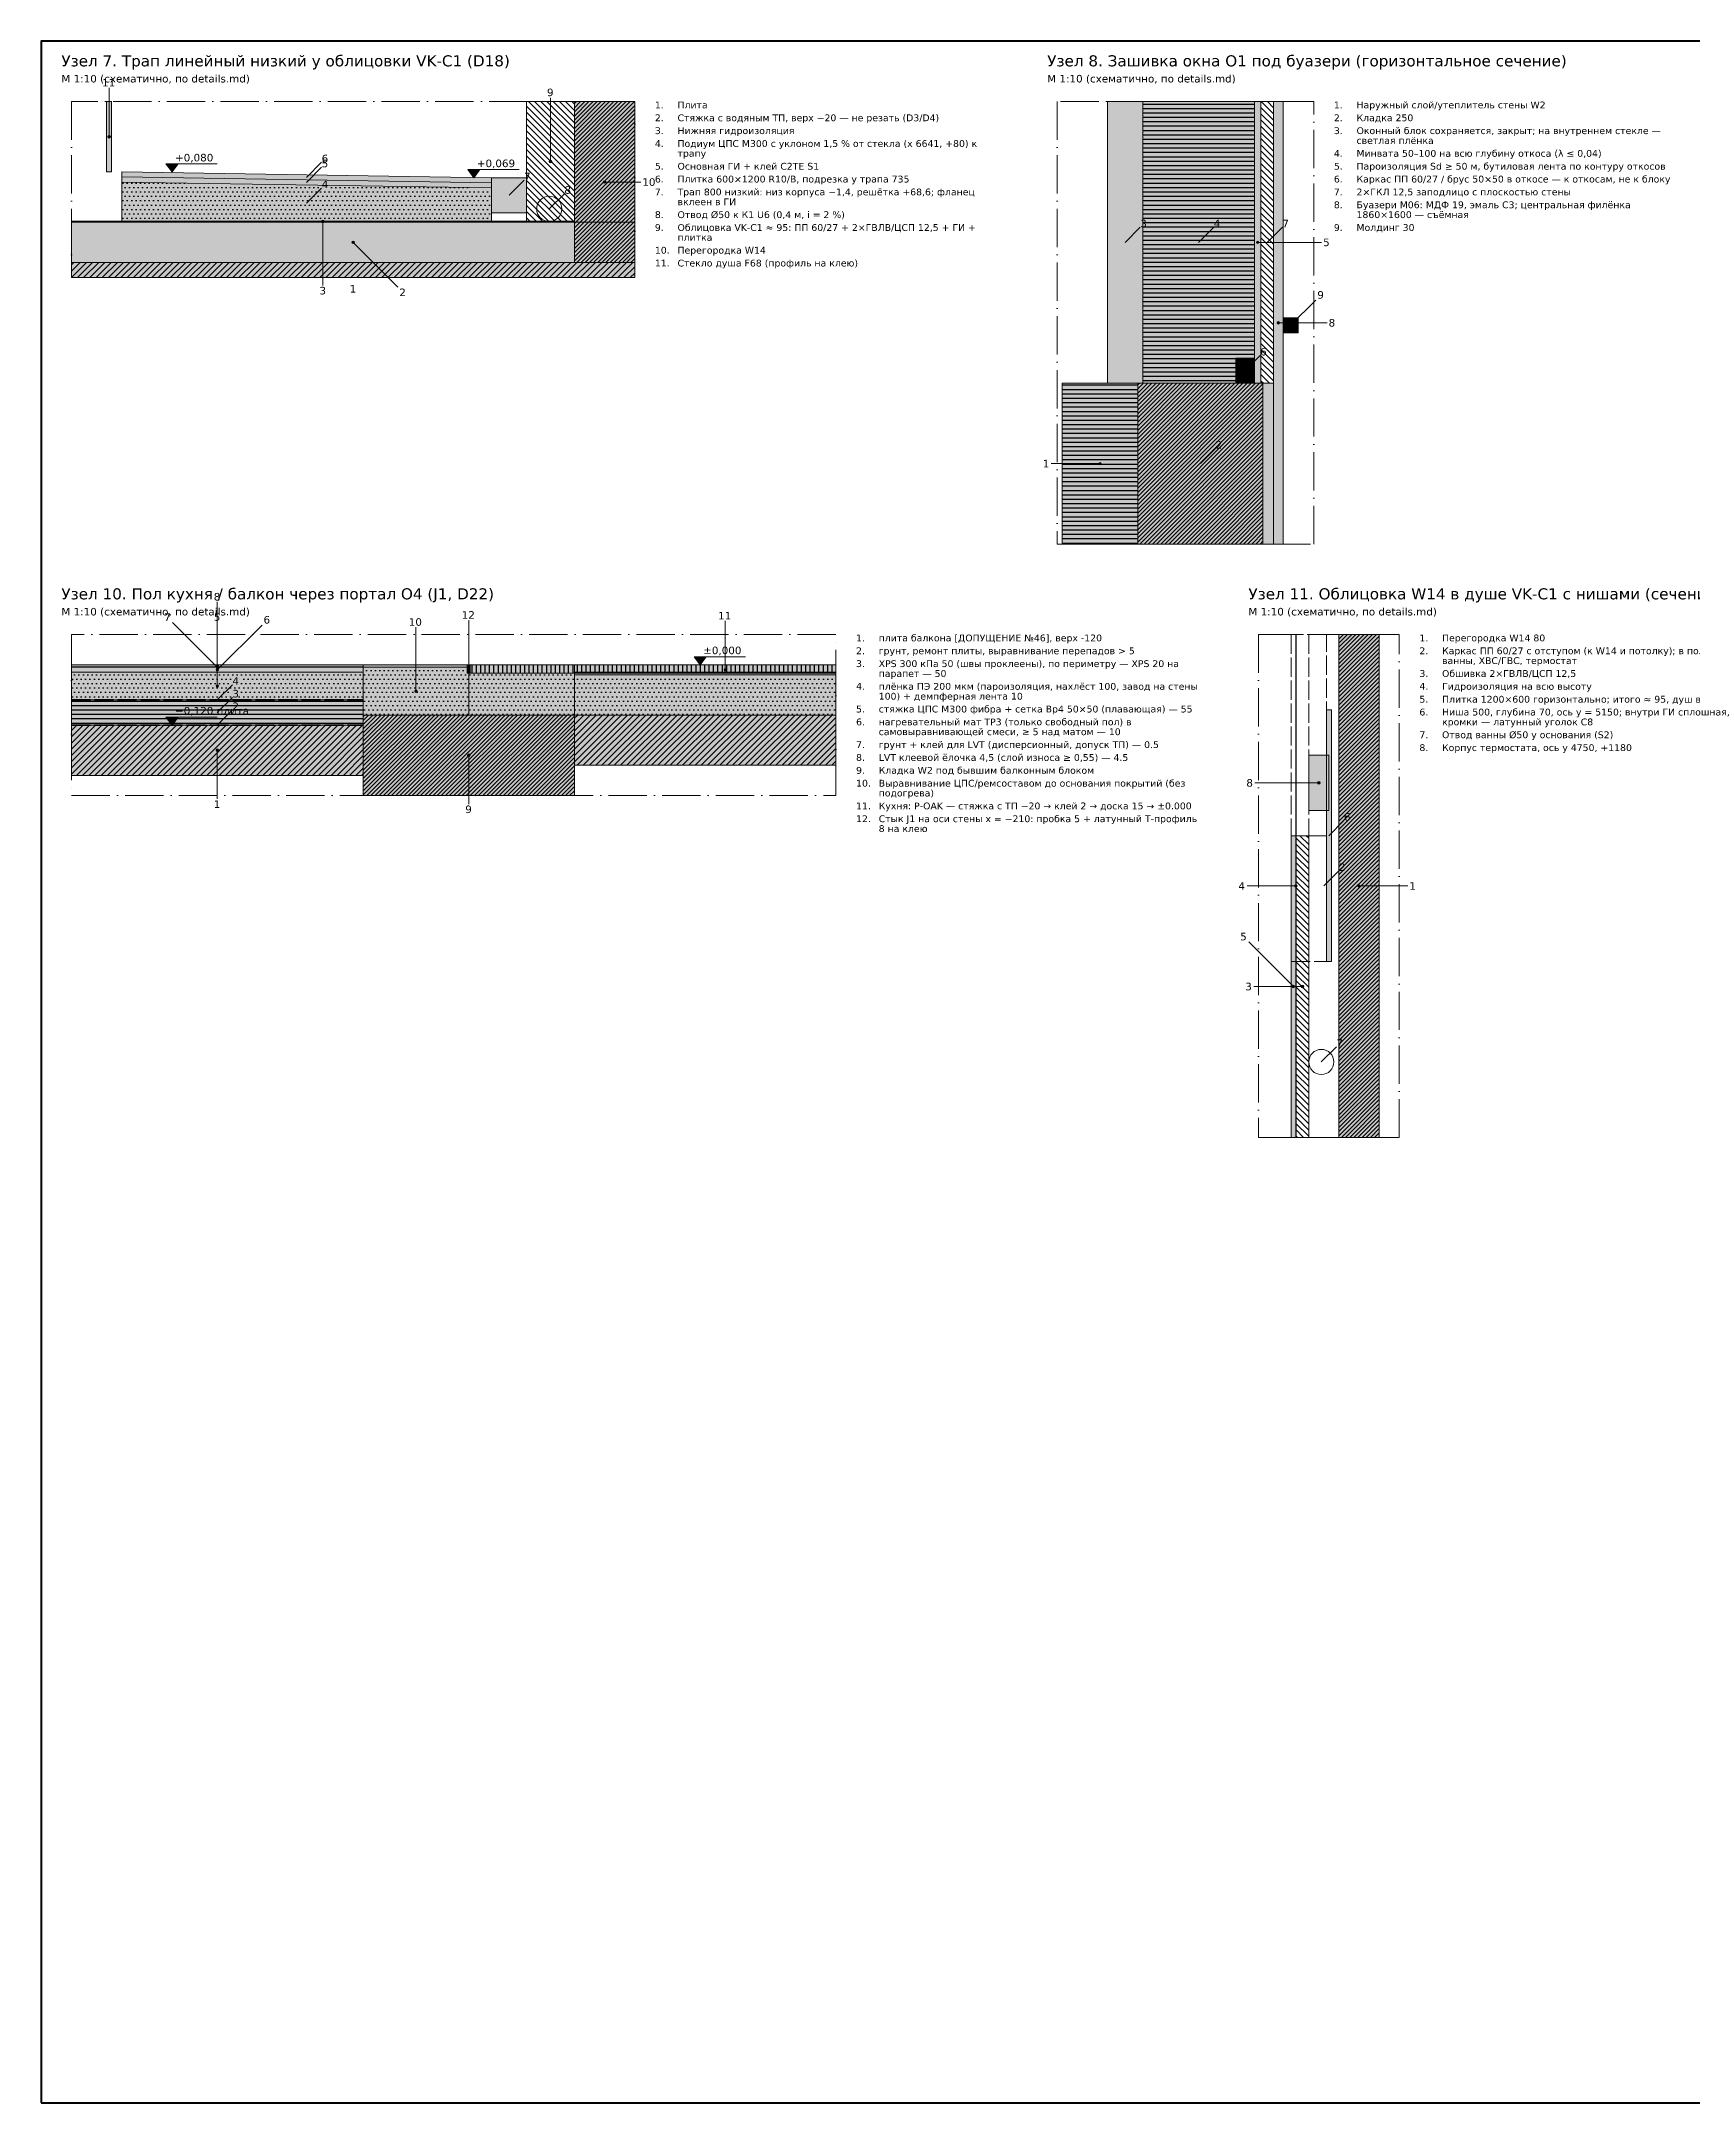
# Model space of a CAD drawing. Header units: millimetres. Extents: x 200 to 5890, y 10 to 4150.
# Drawn here: x 200 to 3483, y 50 to 4150 of the extents above; entities that cross this region are included whole.
import ezdxf

# ---------------------------------------------------------------- set-up
doc = ezdxf.new("R2010")
doc.units = ezdxf.units.MM
doc.linetypes.add('DASHDOT', pattern=[3.556, 2.54, -0.508, 0, -0.508])
doc.linetypes.add('DASHED', pattern=[1.524, 1.27, -0.254])
for name, color, linetype in [('AR-FIN', 9, 'CONTINUOUS'), ('DIM', 7, 'CONTINUOUS'), ('FRAME', 7, 'CONTINUOUS'), ('TEXT', 7, 'CONTINUOUS')]:
    doc.layers.add(name, color=color, linetype=linetype)
doc.styles.add('GOST', font='DejaVuSans.ttf')

msp = doc.modelspace()

# ---------------------------------------------------------------- hatches: boundary and pattern name
at = {"layer": 'AR-FIN', "true_color": 0xd6eaf8}
h = msp.add_hatch(color=7, dxfattribs=at)
h.dxf.hatch_style = 1
h.paths.add_polyline_path([(330, 3890), (340, 3890), (340, 4030), (330, 4030)])
at = {"layer": 'AR-FIN', "true_color": 0xaaaaaa}
h = msp.add_hatch(dxfattribs=at)
h.set_pattern_fill('ANSI31', scale=2.75, angle=90)
h.paths.add_polyline_path([(1165, 3791.5), (1260, 3791.5), (1260, 4030), (1165, 4030)])
at = {"layer": 'AR-FIN', "true_color": 0xa0522d}
h = msp.add_hatch(dxfattribs=at)
h.set_pattern_fill('ANSI31', scale=1.833333)
h.paths.add_polyline_path([(1260, 3710), (1380, 3710), (1380, 4030), (1260, 4030)])
at = {"layer": 'AR-FIN', "true_color": 0xefd2c4, "transparency": 33554559}
h = msp.add_hatch(color=7, dxfattribs=at)
h.dxf.hatch_style = 1
h.paths.add_polyline_path([(1260, 3710), (1380, 3710), (1380, 4030), (1260, 4030)])
at = {"layer": 'AR-FIN', "true_color": 0x7f8c8d}
h = msp.add_hatch(color=7, dxfattribs=at)
h.dxf.hatch_style = 1
h.paths.add_polyline_path([(2320, 3470), (2390, 3470), (2390, 4030), (2320, 4030)])
at = {"layer": 'AR-FIN', "true_color": 0xc9a227}
h = msp.add_hatch(dxfattribs=at)
h.set_pattern_fill('LINE', scale=2.75)
h.paths.add_polyline_path([(2390, 3470), (2612, 3470), (2612, 4030), (2390, 4030)])
at = {"layer": 'AR-FIN', "true_color": 0xfff3b0, "transparency": 33554559}
h = msp.add_hatch(color=7, dxfattribs=at)
h.dxf.hatch_style = 1
h.paths.add_polyline_path([(2390, 3470), (2612, 3470), (2612, 4030), (2390, 4030)])
at = {"layer": 'AR-FIN', "true_color": 0x444444}
h = msp.add_hatch(color=7, dxfattribs=at)
h.dxf.hatch_style = 1
h.paths.add_polyline_path([(2612, 3470), (2625, 3470), (2625, 4030), (2612, 4030)])
at = {"layer": 'AR-FIN', "true_color": 0xaaaaaa}
h = msp.add_hatch(dxfattribs=at)
h.set_pattern_fill('ANSI31', scale=2.75, angle=90)
h.paths.add_polyline_path([(2625, 3470), (2650, 3470), (2650, 4030), (2625, 4030)])
at = {"layer": 'AR-FIN', "true_color": 0xd9cfc0}
h = msp.add_hatch(color=7, dxfattribs=at)
h.dxf.hatch_style = 1
h.paths.add_polyline_path([(2650, 3150), (2669, 3150), (2669, 4030), (2650, 4030)])
at = {"layer": 'AR-FIN', "true_color": 0xc8dbe8}
h = msp.add_hatch(color=7, dxfattribs=at)
h.dxf.hatch_style = 1
h.paths.add_polyline_path([(360, 3880), (1095, 3868.6), (1095, 3878.6), (360, 3890)])
at = {"layer": 'AR-FIN', "true_color": 0xbdbdbd}
h = msp.add_hatch(color=7, dxfattribs=at)
h.dxf.hatch_style = 1
h.paths.add_polyline_path([(360, 3870), (1095, 3858.6), (1095, 3868.6), (360, 3880)])
at = {"layer": 'AR-FIN', "true_color": 0x999999}
h = msp.add_hatch(dxfattribs=at)
h.set_pattern_fill('DOTS', scale=5.5)
h.paths.add_polyline_path([(360, 3791.5), (1095, 3791.5), (1095, 3858.6), (360, 3870)])
at = {"layer": 'AR-FIN', "true_color": 0xececec, "transparency": 33554559}
h = msp.add_hatch(color=7, dxfattribs=at)
h.dxf.hatch_style = 1
h.paths.add_polyline_path([(360, 3791.5), (1095, 3791.5), (1095, 3858.6), (360, 3870)])
at = {"layer": 'AR-FIN', "true_color": 0x7f8c8d}
h = msp.add_hatch(color=7, dxfattribs=at)
h.dxf.hatch_style = 1
h.paths.add_polyline_path([(1095, 3808.6), (1165, 3808.6), (1165, 3878.6), (1095, 3878.6)])
at = {"layer": 'AR-FIN', "true_color": 0x777777}
h = msp.add_hatch(dxfattribs=at)
h.set_pattern_fill('DOTS', scale=5.5)
h.paths.add_polyline_path([(260, 3710), (1380, 3710), (1380, 3790), (260, 3790)])
at = {"layer": 'AR-FIN', "true_color": 0xe4e4e4, "transparency": 33554559}
h = msp.add_hatch(color=7, dxfattribs=at)
h.dxf.hatch_style = 1
h.paths.add_polyline_path([(260, 3710), (1380, 3710), (1380, 3790), (260, 3790)])
at = {"layer": 'AR-FIN', "true_color": 0x555555}
h = msp.add_hatch(dxfattribs=at)
h.set_pattern_fill('ANSI31', scale=2.75)
h.paths.add_polyline_path([(260, 3680), (1380, 3680), (1380, 3710), (260, 3710)])
at = {"layer": 'AR-FIN', "true_color": 0xd9d9d9, "transparency": 33554559}
h = msp.add_hatch(color=7, dxfattribs=at)
h.dxf.hatch_style = 1
h.paths.add_polyline_path([(260, 3680), (1380, 3680), (1380, 3710), (260, 3710)])
at = {"layer": 'AR-FIN', "true_color": 0xd9cfc0}
h = msp.add_hatch(color=7, dxfattribs=at)
h.dxf.hatch_style = 1
h.paths.add_polyline_path([(2669, 3570), (2699, 3570), (2699, 3600), (2669, 3600)])
at = {"layer": 'AR-FIN', "true_color": 0xb08850}
h = msp.add_hatch(dxfattribs=at)
h.set_pattern_fill('LINE', scale=2.75, angle=90)
h.paths.add_polyline_path([(2575, 3470), (2612, 3470), (2612, 3520), (2575, 3520)])
at = {"layer": 'AR-FIN', "true_color": 0xe3c9a0, "transparency": 33554559}
h = msp.add_hatch(color=7, dxfattribs=at)
h.dxf.hatch_style = 1
h.paths.add_polyline_path([(2575, 3470), (2612, 3470), (2612, 3520), (2575, 3520)])
at = {"layer": 'AR-FIN', "true_color": 0xc9a227}
h = msp.add_hatch(dxfattribs=at)
h.set_pattern_fill('LINE', scale=2.75)
h.paths.add_polyline_path([(2230, 3150), (2380, 3150), (2380, 3470), (2230, 3470)])
at = {"layer": 'AR-FIN', "true_color": 0xfff3b0, "transparency": 33554559}
h = msp.add_hatch(color=7, dxfattribs=at)
h.dxf.hatch_style = 1
h.paths.add_polyline_path([(2230, 3150), (2380, 3150), (2380, 3470), (2230, 3470)])
at = {"layer": 'AR-FIN', "true_color": 0xa0522d}
h = msp.add_hatch(dxfattribs=at)
h.set_pattern_fill('ANSI31', scale=1.833333)
h.paths.add_polyline_path([(2380, 3150), (2629, 3150), (2629, 3470), (2380, 3470)])
at = {"layer": 'AR-FIN', "true_color": 0xefd2c4, "transparency": 33554559}
h = msp.add_hatch(color=7, dxfattribs=at)
h.dxf.hatch_style = 1
h.paths.add_polyline_path([(2380, 3150), (2629, 3150), (2629, 3470), (2380, 3470)])
at = {"layer": 'AR-FIN', "true_color": 0xf3efe6}
h = msp.add_hatch(color=7, dxfattribs=at)
h.dxf.hatch_style = 1
h.paths.add_polyline_path([(2629, 3150), (2650, 3150), (2650, 3470), (2629, 3470)])
at = {"layer": 'AR-FIN', "true_color": 0x2e86c1}
h = msp.add_hatch(color=7, dxfattribs=at)
h.dxf.hatch_style = 1
h.paths.add_polyline_path([(2694, 1970), (2695, 1970), (2695, 2970), (2694, 2970)])
at = {"layer": 'AR-FIN', "true_color": 0xa0522d}
h = msp.add_hatch(dxfattribs=at)
h.set_pattern_fill('ANSI31', scale=1.833333)
h.paths.add_polyline_path([(2780, 1970), (2860, 1970), (2860, 2970), (2780, 2970)])
at = {"layer": 'AR-FIN', "true_color": 0xefd2c4, "transparency": 33554559}
h = msp.add_hatch(color=7, dxfattribs=at)
h.dxf.hatch_style = 1
h.paths.add_polyline_path([(2780, 1970), (2860, 1970), (2860, 2970), (2780, 2970)])
at = {"layer": 'AR-FIN', "true_color": 0xc7a77d}
h = msp.add_hatch(color=7, dxfattribs=at)
h.dxf.hatch_style = 1
h.paths.add_polyline_path([(260, 2905.5), (840, 2905.5), (840, 2910), (260, 2910)])
at = {"layer": 'AR-FIN', "true_color": 0xbdbdbd}
h = msp.add_hatch(color=7, dxfattribs=at)
h.dxf.hatch_style = 1
h.paths.add_polyline_path([(260, 2905), (840, 2905), (840, 2905.5), (260, 2905.5)])
at = {"layer": 'AR-FIN', "true_color": 0xe67e22}
h = msp.add_hatch(color=7, dxfattribs=at)
h.dxf.hatch_style = 1
h.paths.add_polyline_path([(260, 2895), (840, 2895), (840, 2905), (260, 2905)])
at = {"layer": 'AR-FIN', "true_color": 0x999999}
h = msp.add_hatch(dxfattribs=at)
h.set_pattern_fill('DOTS', scale=5.5)
h.paths.add_polyline_path([(260, 2840), (840, 2840), (840, 2895), (260, 2895)])
at = {"layer": 'AR-FIN', "true_color": 0xececec, "transparency": 33554559}
h = msp.add_hatch(color=7, dxfattribs=at)
h.dxf.hatch_style = 1
h.paths.add_polyline_path([(260, 2840), (840, 2840), (840, 2895), (260, 2895)])
at = {"layer": 'AR-FIN', "true_color": 0xc7a77d}
h = msp.add_hatch(color=7, dxfattribs=at)
h.dxf.hatch_style = 1
h.paths.add_polyline_path([(840, 2905), (1050, 2905), (1050, 2910), (840, 2910)])
at = {"layer": 'AR-FIN', "true_color": 0x999999}
h = msp.add_hatch(dxfattribs=at)
h.set_pattern_fill('DOTS', scale=5.5)
h.paths.add_polyline_path([(840, 2810), (1050, 2810), (1050, 2905), (840, 2905)])
at = {"layer": 'AR-FIN', "true_color": 0xececec, "transparency": 33554559}
h = msp.add_hatch(color=7, dxfattribs=at)
h.dxf.hatch_style = 1
h.paths.add_polyline_path([(840, 2810), (1050, 2810), (1050, 2905), (840, 2905)])
at = {"layer": 'AR-FIN', "true_color": 0xb39b6b}
h = msp.add_hatch(color=7, dxfattribs=at)
h.dxf.hatch_style = 1
h.paths.add_polyline_path([(1047, 2893), (1053, 2893), (1053, 2910), (1047, 2910)])
at = {"layer": 'AR-FIN', "true_color": 0xb08850}
h = msp.add_hatch(dxfattribs=at)
h.set_pattern_fill('LINE', scale=2.75, angle=90)
h.paths.add_polyline_path([(1050, 2893), (1260, 2893), (1260, 2910), (1050, 2910)])
at = {"layer": 'AR-FIN', "true_color": 0xe3c9a0, "transparency": 33554559}
h = msp.add_hatch(color=7, dxfattribs=at)
h.dxf.hatch_style = 1
h.paths.add_polyline_path([(1050, 2893), (1260, 2893), (1260, 2910), (1050, 2910)])
at = {"layer": 'AR-FIN', "true_color": 0x999999}
h = msp.add_hatch(dxfattribs=at)
h.set_pattern_fill('DOTS', scale=5.5)
h.paths.add_polyline_path([(1050, 2810), (1260, 2810), (1260, 2893), (1050, 2893)])
at = {"layer": 'AR-FIN', "true_color": 0xececec, "transparency": 33554559}
h = msp.add_hatch(color=7, dxfattribs=at)
h.dxf.hatch_style = 1
h.paths.add_polyline_path([(1050, 2810), (1260, 2810), (1260, 2893), (1050, 2893)])
at = {"layer": 'AR-FIN', "true_color": 0xb08850}
h = msp.add_hatch(dxfattribs=at)
h.set_pattern_fill('LINE', scale=2.75, angle=90)
h.paths.add_polyline_path([(1260, 2895), (1780, 2895), (1780, 2910), (1260, 2910)])
at = {"layer": 'AR-FIN', "true_color": 0xe3c9a0, "transparency": 33554559}
h = msp.add_hatch(color=7, dxfattribs=at)
h.dxf.hatch_style = 1
h.paths.add_polyline_path([(1260, 2895), (1780, 2895), (1780, 2910), (1260, 2910)])
at = {"layer": 'AR-FIN', "true_color": 0xbdbdbd}
h = msp.add_hatch(color=7, dxfattribs=at)
h.dxf.hatch_style = 1
h.paths.add_polyline_path([(1260, 2893), (1780, 2893), (1780, 2895), (1260, 2895)])
h = msp.add_hatch(color=7, dxfattribs=at)
h.dxf.hatch_style = 1
h.paths.add_polyline_path([(1260, 2890), (1780, 2890), (1780, 2893), (1260, 2893)])
at = {"layer": 'AR-FIN', "true_color": 0x777777}
h = msp.add_hatch(dxfattribs=at)
h.set_pattern_fill('DOTS', scale=5.5)
h.paths.add_polyline_path([(1260, 2810), (1780, 2810), (1780, 2890), (1260, 2890)])
at = {"layer": 'AR-FIN', "true_color": 0xe4e4e4, "transparency": 33554559}
h = msp.add_hatch(color=7, dxfattribs=at)
h.dxf.hatch_style = 1
h.paths.add_polyline_path([(1260, 2810), (1780, 2810), (1780, 2890), (1260, 2890)])
at = {"layer": 'AR-FIN', "true_color": 0x4a9a4a}
h = msp.add_hatch(dxfattribs=at)
h.set_pattern_fill('LINE', scale=2.75)
h.paths.add_polyline_path([(260, 2790), (840, 2790), (840, 2840), (260, 2840)])
at = {"layer": 'AR-FIN', "true_color": 0xcdeccd, "transparency": 33554559}
h = msp.add_hatch(color=7, dxfattribs=at)
h.dxf.hatch_style = 1
h.paths.add_polyline_path([(260, 2790), (840, 2790), (840, 2840), (260, 2840)])
at = {"layer": 'AR-FIN', "true_color": 0x555555}
h = msp.add_hatch(dxfattribs=at)
h.set_pattern_fill('ANSI31', scale=2.75)
h.paths.add_polyline_path([(260, 2690), (840, 2690), (840, 2790), (260, 2790)])
at = {"layer": 'AR-FIN', "true_color": 0xd9d9d9, "transparency": 33554559}
h = msp.add_hatch(color=7, dxfattribs=at)
h.dxf.hatch_style = 1
h.paths.add_polyline_path([(260, 2690), (840, 2690), (840, 2790), (260, 2790)])
at = {"layer": 'AR-FIN', "true_color": 0xa0522d}
h = msp.add_hatch(dxfattribs=at)
h.set_pattern_fill('ANSI31', scale=1.83333)
h.paths.add_polyline_path([(840, 2650), (1260, 2650), (1260, 2810), (840, 2810)])
at = {"layer": 'AR-FIN', "true_color": 0xefd2c4, "transparency": 33554559}
h = msp.add_hatch(color=7, dxfattribs=at)
h.dxf.hatch_style = 1
h.paths.add_polyline_path([(840, 2650), (1260, 2650), (1260, 2810), (840, 2810)])
at = {"layer": 'AR-FIN', "true_color": 0x555555}
h = msp.add_hatch(dxfattribs=at)
h.set_pattern_fill('ANSI31', scale=2.75)
h.paths.add_polyline_path([(1260, 2710), (1780, 2710), (1780, 2810), (1260, 2810)])
at = {"layer": 'AR-FIN', "true_color": 0xd9d9d9, "transparency": 33554559}
h = msp.add_hatch(color=7, dxfattribs=at)
h.dxf.hatch_style = 1
h.paths.add_polyline_path([(1260, 2710), (1780, 2710), (1780, 2810), (1260, 2810)])
at = {"layer": 'AR-FIN', "true_color": 0x2e86c1}
h = msp.add_hatch(color=7, dxfattribs=at)
h.dxf.hatch_style = 1
h.paths.add_polyline_path([(2755, 2320), (2765, 2320), (2765, 2820), (2755, 2820)])
at = {"layer": 'AR-FIN', "true_color": 0x7f8c8d}
h = msp.add_hatch(color=7, dxfattribs=at)
h.dxf.hatch_style = 1
h.paths.add_polyline_path([(2720, 2620), (2760, 2620), (2760, 2730), (2720, 2730)])
at = {"layer": 'AR-FIN', "true_color": 0xc8dbe8}
h = msp.add_hatch(color=7, dxfattribs=at)
h.dxf.hatch_style = 1
h.paths.add_polyline_path([(2685, 1970), (2694, 1970), (2694, 2570), (2685, 2570)])
at = {"layer": 'AR-FIN', "true_color": 0xaaaaaa}
h = msp.add_hatch(dxfattribs=at)
h.set_pattern_fill('ANSI31', scale=2.75, angle=90)
h.paths.add_polyline_path([(2695, 1970), (2720, 1970), (2720, 2570), (2695, 2570)])
at = {"layer": 'DIM', "true_color": 0xffffff}
h = msp.add_hatch(color=7, dxfattribs=at)
h.dxf.hatch_style = 1
h.paths.add_polyline_path([(460, 3890), (448, 3906), (472, 3906)])
h = msp.add_hatch(color=7, dxfattribs=at)
h.dxf.hatch_style = 1
h.paths.add_polyline_path([(1060, 3878.6), (1048, 3894.6), (1072, 3894.6)])
h = msp.add_hatch(color=7, dxfattribs=at)
h.dxf.hatch_style = 1
h.paths.add_polyline_path([(1510, 2910), (1498, 2926), (1522, 2926)])
h = msp.add_hatch(color=7, dxfattribs=at)
h.dxf.hatch_style = 1
h.paths.add_polyline_path([(460, 2790), (448, 2806), (472, 2806)])
at = {"layer": 'TEXT', "true_color": 0x333333}
h = msp.add_hatch(color=7, dxfattribs=at)
h.dxf.hatch_style = 1
edge = h.paths.add_edge_path()
edge.add_arc((335, 3960), 2.5, 0, 360)
h = msp.add_hatch(color=7, dxfattribs=at)
h.dxf.hatch_style = 1
edge = h.paths.add_edge_path()
edge.add_arc((1212.5, 3910.75), 2.5, 0, 360)
h = msp.add_hatch(color=7, dxfattribs=at)
h.dxf.hatch_style = 1
edge = h.paths.add_edge_path()
edge.add_arc((1320, 3870), 2.5, 0, 360)
h = msp.add_hatch(color=7, dxfattribs=at)
h.dxf.hatch_style = 1
edge = h.paths.add_edge_path()
edge.add_arc((760, 3791.5), 2.5, 0, 360)
h = msp.add_hatch(color=7, dxfattribs=at)
h.dxf.hatch_style = 1
edge = h.paths.add_edge_path()
edge.add_arc((820, 3750), 2.5, 0, 360)
h = msp.add_hatch(color=7, dxfattribs=at)
h.dxf.hatch_style = 1
edge = h.paths.add_edge_path()
edge.add_arc((2618.5, 3750), 2.5, 0, 360)
h = msp.add_hatch(color=7, dxfattribs=at)
h.dxf.hatch_style = 1
edge = h.paths.add_edge_path()
edge.add_arc((2659.5, 3590), 2.5, 0, 360)
h = msp.add_hatch(color=7, dxfattribs=at)
h.dxf.hatch_style = 1
edge = h.paths.add_edge_path()
edge.add_arc((2684, 3585), 2.5, 0, 360)
h = msp.add_hatch(color=7, dxfattribs=at)
h.dxf.hatch_style = 1
edge = h.paths.add_edge_path()
edge.add_arc((2305, 3310), 2.5, 0, 360)
h = msp.add_hatch(color=7, dxfattribs=at)
h.dxf.hatch_style = 1
edge = h.paths.add_edge_path()
edge.add_arc((550, 2907.75), 2.5, 0, 360)
h = msp.add_hatch(color=7, dxfattribs=at)
h.dxf.hatch_style = 1
edge = h.paths.add_edge_path()
edge.add_arc((550, 2905.25), 2.5, 0, 360)
h = msp.add_hatch(color=7, dxfattribs=at)
h.dxf.hatch_style = 1
edge = h.paths.add_edge_path()
edge.add_arc((550, 2900), 2.5, 0, 360)
h = msp.add_hatch(color=7, dxfattribs=at)
h.dxf.hatch_style = 1
edge = h.paths.add_edge_path()
edge.add_arc((550, 2867.5), 2.5, 0, 360)
h = msp.add_hatch(color=7, dxfattribs=at)
h.dxf.hatch_style = 1
edge = h.paths.add_edge_path()
edge.add_arc((1050, 2901.5), 2.5, 0, 360)
h = msp.add_hatch(color=7, dxfattribs=at)
h.dxf.hatch_style = 1
edge = h.paths.add_edge_path()
edge.add_arc((1560, 2900), 2.5, 0, 360)
h = msp.add_hatch(color=7, dxfattribs=at)
h.dxf.hatch_style = 1
edge = h.paths.add_edge_path()
edge.add_arc((945, 2857.5), 2.5, 0, 360)
h = msp.add_hatch(color=7, dxfattribs=at)
h.dxf.hatch_style = 1
edge = h.paths.add_edge_path()
edge.add_arc((550, 2740), 2.5, 0, 360)
h = msp.add_hatch(color=7, dxfattribs=at)
h.dxf.hatch_style = 1
edge = h.paths.add_edge_path()
edge.add_arc((1050, 2730), 2.5, 0, 360)
h = msp.add_hatch(color=7, dxfattribs=at)
h.dxf.hatch_style = 1
edge = h.paths.add_edge_path()
edge.add_arc((2740, 2675), 2.5, 0, 360)
h = msp.add_hatch(color=7, dxfattribs=at)
h.dxf.hatch_style = 1
edge = h.paths.add_edge_path()
edge.add_arc((2694.5, 2470), 2.5, 0, 360)
h = msp.add_hatch(color=7, dxfattribs=at)
h.dxf.hatch_style = 1
edge = h.paths.add_edge_path()
edge.add_arc((2820, 2470), 2.5, 0, 360)
h = msp.add_hatch(color=7, dxfattribs=at)
h.dxf.hatch_style = 1
edge = h.paths.add_edge_path()
edge.add_arc((2689.5, 2270), 2.5, 0, 360)
h = msp.add_hatch(color=7, dxfattribs=at)
h.dxf.hatch_style = 1
edge = h.paths.add_edge_path()
edge.add_arc((2707.5, 2270), 2.5, 0, 360)

# ---------------------------------------------------------------- linework, layer by layer
at = {"layer": 'AR-FIN', "linetype": 'DASHDOT', "lineweight": 13, "ltscale": 30, "true_color": 0x999999}
for points in [[(260, 3680), (1380, 3680), (1380, 4030), (260, 4030)], [(2220, 3150), (2730, 3150), (2730, 4030), (2220, 4030)], [(260, 2650), (1780, 2650), (1780, 2970), (260, 2970)], [(2620, 1970), (2900, 1970), (2900, 2970), (2620, 2970)]]:
    msp.add_lwpolyline(points, close=True, dxfattribs=at)
at = {"layer": 'AR-FIN', "color": 7, "lineweight": 20}
for points in [[(330, 3890), (340, 3890), (340, 4030), (330, 4030)], [(1165, 3791.5), (1260, 3791.5), (1260, 4030), (1165, 4030)], [(1260, 3710), (1380, 3710), (1380, 4030), (1260, 4030)], [(2320, 3470), (2390, 3470), (2390, 4030), (2320, 4030)], [(2390, 3470), (2612, 3470), (2612, 4030), (2390, 4030)], [(2612, 3470), (2625, 3470), (2625, 4030), (2612, 4030)], [(2625, 3470), (2650, 3470), (2650, 4030), (2625, 4030)], [(2650, 3150), (2669, 3150), (2669, 4030), (2650, 4030)], [(360, 3880), (1095, 3868.6), (1095, 3878.6), (360, 3890)], [(360, 3870), (1095, 3858.6), (1095, 3868.6), (360, 3880)], [(360, 3791.5), (1095, 3791.5), (1095, 3858.6), (360, 3870)], [(1095, 3808.6), (1165, 3808.6), (1165, 3878.6), (1095, 3878.6)], [(260, 3710), (1380, 3710), (1380, 3790), (260, 3790)], [(260, 3680), (1380, 3680), (1380, 3710), (260, 3710)], [(2669, 3570), (2699, 3570), (2699, 3600), (2669, 3600)], [(2575, 3470), (2612, 3470), (2612, 3520), (2575, 3520)], [(2230, 3150), (2380, 3150), (2380, 3470), (2230, 3470)], [(2380, 3150), (2629, 3150), (2629, 3470), (2380, 3470)], [(2629, 3150), (2650, 3150), (2650, 3470), (2629, 3470)], [(2694, 1970), (2695, 1970), (2695, 2970), (2694, 2970)], [(2780, 1970), (2860, 1970), (2860, 2970), (2780, 2970)], [(260, 2905.5), (840, 2905.5), (840, 2910), (260, 2910)], [(260, 2905), (840, 2905), (840, 2905.5), (260, 2905.5)], [(260, 2895), (840, 2895), (840, 2905), (260, 2905)], [(260, 2840), (840, 2840), (840, 2895), (260, 2895)], [(840, 2905), (1050, 2905), (1050, 2910), (840, 2910)], [(840, 2810), (1050, 2810), (1050, 2905), (840, 2905)], [(1047, 2893), (1053, 2893), (1053, 2910), (1047, 2910)], [(1050, 2893), (1260, 2893), (1260, 2910), (1050, 2910)], [(1050, 2810), (1260, 2810), (1260, 2893), (1050, 2893)], [(1260, 2895), (1780, 2895), (1780, 2910), (1260, 2910)], [(1260, 2893), (1780, 2893), (1780, 2895), (1260, 2895)], [(1260, 2890), (1780, 2890), (1780, 2893), (1260, 2893)], [(1260, 2810), (1780, 2810), (1780, 2890), (1260, 2890)], [(260, 2790), (840, 2790), (840, 2840), (260, 2840)], [(260, 2690), (840, 2690), (840, 2790), (260, 2790)], [(840, 2650), (1260, 2650), (1260, 2810), (840, 2810)], [(1260, 2710), (1780, 2710), (1780, 2810), (1260, 2810)], [(2755, 2320), (2765, 2320), (2765, 2820), (2755, 2820)], [(2720, 2620), (2760, 2620), (2760, 2730), (2720, 2730)], [(2685, 1970), (2694, 1970), (2694, 2570), (2685, 2570)], [(2695, 1970), (2720, 1970), (2720, 2570), (2695, 2570)]]:
    msp.add_lwpolyline(points, close=True, dxfattribs=at)
at = {"layer": 'AR-FIN', "lineweight": 40, "true_color": 0x2e86c1}
msp.add_lwpolyline([(260, 3791.5), (1260, 3791.5)], dxfattribs=at)
at = {"layer": 'AR-FIN', "linetype": 'DASHED', "lineweight": 20, "ltscale": 30, "true_color": 0x777777}
for points in [[(2685, 2570), (2755, 2570), (2755, 2970), (2685, 2970)], [(2720, 1970), (2780, 1970), (2780, 2970), (2720, 2970)], [(2685, 2320), (2755, 2320), (2755, 2570), (2685, 2570)]]:
    msp.add_lwpolyline(points, close=True, dxfattribs=at)
at = {"layer": 'AR-FIN', "linetype": 'DASHED', "lineweight": 35, "ltscale": 30, "true_color": 0x2e86c1}
msp.add_lwpolyline([(260, 2840), (840, 2840)], dxfattribs=at)
at = {"layer": 'AR-FIN', "linetype": 'DASHED', "lineweight": 35, "ltscale": 30, "true_color": 0x555555}
msp.add_lwpolyline([(260, 2790), (840, 2790)], dxfattribs=at)
at = {"layer": 'AR-FIN', "color": 7, "lineweight": 20}
for centre in [(1210, 3816.6), (2745, 2120)]:
    msp.add_circle(centre, 25, dxfattribs=at)
at = {"layer": 'DIM', "color": 7, "lineweight": 20}
for points in [[(460, 3890), (448, 3906), (472, 3906)], [(1060, 3878.6), (1048, 3894.6), (1072, 3894.6)], [(1510, 2910), (1498, 2926), (1522, 2926)], [(460, 2790), (448, 2806), (472, 2806)]]:
    msp.add_lwpolyline(points, close=True, dxfattribs=at)
for points in [[(460, 3906), (550, 3906)], [(1060, 3894.6), (1150, 3894.6)], [(1510, 2926), (1600, 2926)], [(460, 2806), (550, 2806)]]:
    msp.add_lwpolyline(points, dxfattribs=at)
at = {"layer": 'FRAME', "color": 7, "lineweight": 50}
msp.add_lwpolyline([(200, 50), (5890, 50), (5890, 4150), (200, 4150)], close=True, dxfattribs=at)
at = {"layer": 'TEXT', "lineweight": 15, "true_color": 0x333333}
for points in [[(335, 3960), (335, 4057)], [(1212.5, 3910.75), (1212.5, 4037.75)], [(727.5, 3879.3), (757.5, 3909.3)], [(727.5, 3869.3), (757.5, 3899.3)], [(727.5, 3827.9), (757.5, 3857.9)], [(1130, 3843.6), (1160, 3873.6)], [(1320, 3870), (1392, 3870)], [(1210, 3816.6), (1240, 3846.6)], [(760, 3791.5), (760, 3664.5)], [(2355, 3750), (2385, 3780)], [(2501, 3750), (2531, 3780)], [(2637.5, 3750), (2667.5, 3780)], [(820, 3750), (908.924, 3661.076)], [(2618.5, 3750), (2745.5, 3750)], [(2684, 3585), (2734.033, 3635.033)], [(2659.5, 3590), (2756.5, 3590)], [(2593.5, 3495), (2623.5, 3525)], [(2504.5, 3310), (2534.5, 3340)], [(2305, 3310), (2208, 3310)], [(550, 2907.75), (550, 3034.75)], [(550, 2905.25), (461.076, 2994.174)], [(550, 2867.5), (550, 2994.5)], [(1050, 2901.5), (1050, 2998.5)], [(1560, 2900), (1560, 2997)], [(550, 2900), (638.924, 2988.924)], [(945, 2857.5), (945, 2984.5)], [(550, 2840), (580, 2870)], [(550, 2815), (580, 2845)], [(550, 2790), (580, 2820)], [(550, 2740), (550, 2643)], [(1050, 2730), (1050, 2633)], [(2740, 2675), (2613, 2675)], [(2760, 2570), (2790, 2600)], [(2694.5, 2470), (2597.5, 2470)], [(2750, 2470), (2780, 2500)], [(2820, 2470), (2917, 2470)], [(2689.5, 2270), (2600.576, 2358.924)], [(2707.5, 2270), (2610.5, 2270)], [(2745, 2120), (2775, 2150)]]:
    msp.add_lwpolyline(points, dxfattribs=at)
at = {"layer": 'TEXT', "lineweight": 13, "true_color": 0x333333}
for centre in [(335, 3960), (1212.5, 3910.75), (1320, 3870), (760, 3791.5), (820, 3750), (2618.5, 3750), (2659.5, 3590), (2684, 3585), (2305, 3310), (550, 2907.75), (550, 2905.25), (550, 2900), (550, 2867.5), (1050, 2901.5), (1560, 2900), (945, 2857.5), (550, 2740), (1050, 2730), (2740, 2675), (2694.5, 2470), (2820, 2470), (2689.5, 2270), (2707.5, 2270)]:
    msp.add_circle(centre, 2.5, dxfattribs=at)

# ---------------------------------------------------------------- texts
at = {"layer": 'DIM', "color": 7, "style": 'GOST'}
for s, p in [('+0,080', (466, 3911)), ('+0,069', (1066, 3899.6)), ('±0,000', (1516, 2931)), ('−0,120 плита', (466, 2811))]:
    msp.add_text(s, height=15, dxfattribs=at).set_placement(p)
at = {"layer": 'TEXT', "color": 7, "style": 'GOST'}
for s, height, p in [('Узел 7. Трап линейный низкий у облицовки VK-C1 (D18)', 22, (240, 4100)), ('Узел 8. Зашивка окна O1 под буазери (горизонтальное сечение)', 22, (2200, 4100)), ('1.', 13.5, (1420, 4016.5)), ('Плита', 13.5, (1465, 4016.5)), ('1.', 13.5, (2770, 4016.5)), ('Наружный слой/утеплитель стены W2', 13.5, (2815, 4016.5)), ('2.', 13.5, (1420, 3990.925)), ('3.', 13.5, (1420, 3965.35)), ('Стяжка с водяным ТП, верх −20 — не резать (D3/D4)', 13.5, (1465, 3990.925)), ('Нижняя гидроизоляция', 13.5, (1465, 3965.35)), ('2.', 13.5, (2770, 3990.925)), ('3.', 13.5, (2770, 3965.35)), ('Оконный блок сохраняется, закрыт; на внутреннем стекле —', 13.5, (2815, 3965.35)), ('Кладка 250', 13.5, (2815, 3990.925)), ('4.', 13.5, (1420, 3939.775)), ('Подиум ЦПС М300 с уклоном 1,5 % от стекла (x 6641, +80) к', 13.5, (1465, 3939.775)), ('светлая плёнка', 13.5, (2815, 3945.775)), ('5.', 13.5, (1420, 3894.625)), ('трапу', 13.5, (1465, 3920.2)), ('Основная ГИ + клей C2TE S1', 13.5, (1465, 3894.625)), ('4.', 13.5, (2770, 3920.2)), ('5.', 13.5, (2770, 3894.625)), ('Минвата 50–100 на всю глубину откоса (λ ≤ 0,04)', 13.5, (2815, 3920.2)), ('Пароизоляция Sd ≥ 50 м, бутиловая лента по контуру откосов', 13.5, (2815, 3894.625)), ('6.', 13.5, (1420, 3869.05)), ('7.', 13.5, (1420, 3843.475)), ('Трап 800 низкий: низ корпуса −1,4, решётка +68,6; фланец', 13.5, (1465, 3843.475)), ('Плитка 600×1200 R10/B, подрезка у трапа 735', 13.5, (1465, 3869.05)), ('6.', 13.5, (2770, 3869.05)), ('7.', 13.5, (2770, 3843.475)), ('2×ГКЛ 12,5 заподлицо с плоскостью стены', 13.5, (2815, 3843.475)), ('Каркас ПП 60/27 / брус 50×50 в откосе — к откосам, не к блоку', 13.5, (2815, 3869.05)), ('вклеен в ГИ', 13.5, (1465, 3823.9)), ('8.', 13.5, (2770, 3817.9)), ('Буазери M06: МДФ 19, эмаль C3; центральная филёнка', 13.5, (2815, 3817.9)), ('9.', 13.5, (1420, 3772.75)), ('8.', 13.5, (1420, 3798.325)), ('Отвод Ø50 к К1 U6 (0,4 м, i = 2 %)', 13.5, (1465, 3798.325)), ('Облицовка VK-C1 ≈ 95: ПП 60/27 + 2×ГВЛВ/ЦСП 12,5 + ГИ +', 13.5, (1465, 3772.75)), ('9.', 13.5, (2770, 3772.75)), ('Молдинг 30', 13.5, (2815, 3772.75)), ('1860×1600 — съёмная', 13.5, (2815, 3798.325)), ('10.', 13.5, (1420, 3727.6)), ('плитка', 13.5, (1465, 3753.175)), ('Перегородка W14', 13.5, (1465, 3727.6)), ('11.', 13.5, (1420, 3702.025)), ('Стекло душа F68 (профиль на клею)', 13.5, (1465, 3702.025)), ('Узел 10. Пол кухня / балкон через портал O4 (J1, D22)', 22, (240, 3040)), ('Узел 11. Облицовка W14 в душе VK-C1 с нишами (сечение в плане)', 22, (2600, 3040)), ('1.', 13.5, (1820, 2956.5)), ('плита балкона [ДОПУЩЕНИЕ №46], верх -120', 13.5, (1865, 2956.5)), ('1.', 13.5, (2940, 2956.5)), ('Перегородка W14 80', 13.5, (2985, 2956.5)), ('2.', 13.5, (1820, 2930.925)), ('3.', 13.5, (1820, 2905.35)), ('XPS 300 кПа 50 (швы проклеены), по периметру — XPS 20 на', 13.5, (1865, 2905.35)), ('грунт, ремонт плиты, выравнивание перепадов > 5', 13.5, (1865, 2930.925)), ('2.', 13.5, (2940, 2930.925)), ('ванны, ХВС/ГВС, термостат', 13.5, (2985, 2911.35)), ('Каркас ПП 60/27 с отступом (к W14 и потолку); в полости Ø50', 13.5, (2985, 2930.925)), ('4.', 13.5, (1820, 2860.2)), ('парапет — 50', 13.5, (1865, 2885.775)), ('плёнка ПЭ 200 мкм (пароизоляция, нахлёст 100, завод на стены', 13.5, (1865, 2860.2)), ('4.', 13.5, (2940, 2860.2)), ('3.', 13.5, (2940, 2885.775)), ('Обшивка 2×ГВЛВ/ЦСП 12,5', 13.5, (2985, 2885.775)), ('Гидроизоляция на всю высоту', 13.5, (2985, 2860.2)), ('стяжка ЦПС М300 фибра + сетка Вр4 50×50 (плавающая) — 55', 13.5, (1865, 2815.05)), ('100) + демпферная лента 10', 13.5, (1865, 2840.625)), ('5.', 13.5, (2940, 2834.625)), ('Плитка 1200×600 горизонтально; итого ≈ 95, душ в свету 805', 13.5, (2985, 2834.625)), ('6.', 13.5, (1820, 2789.475)), ('5.', 13.5, (1820, 2815.05)), ('нагревательный мат TP3 (только свободный пол) в', 13.5, (1865, 2789.475)), ('6.', 13.5, (2940, 2809.05)), ('кромки — латунный уголок C8', 13.5, (2985, 2789.475)), ('Ниша 500, глубина 70, ось y = 5150; внутри ГИ сплошная,', 13.5, (2985, 2809.05)), ('7.', 13.5, (1820, 2744.325)), ('самовыравнивающей смеси, ≥ 5 над матом — 10', 13.5, (1865, 2769.9)), ('грунт + клей для LVT (дисперсионный, допуск ТП) — 0.5', 13.5, (1865, 2744.325)), ('8.', 13.5, (2940, 2738.325)), ('7.', 13.5, (2940, 2763.9)), ('Отвод ванны Ø50 у основания (S2)', 13.5, (2985, 2763.9)), ('Корпус термостата, ось y 4750, +1180', 13.5, (2985, 2738.325)), ('9.', 13.5, (1820, 2693.175)), ('8.', 13.5, (1820, 2718.75)), ('LVT клеевой ёлочка 4,5 (слой износа ≥ 0,55) — 4.5', 13.5, (1865, 2718.75)), ('Кладка W2 под бывшим балконным блоком', 13.5, (1865, 2693.175)), ('10.', 13.5, (1820, 2667.6)), ('Выравнивание ЦПС/ремсоставом до основания покрытий (без', 13.5, (1865, 2667.6)), ('11.', 13.5, (1820, 2622.45)), ('подогрева)', 13.5, (1865, 2648.025)), ('Кухня: P-OAK — стяжка с ТП −20 → клей 2 → доска 15 → ±0.000', 13.5, (1865, 2622.45)), ('12.', 13.5, (1820, 2596.875)), ('Стык J1 на оси стены x = −210: пробка 5 + латунный Т-профиль', 13.5, (1865, 2596.875)), ('8 на клею', 13.5, (1865, 2577.3))]:
    msp.add_text(s, height=height, dxfattribs=at).set_placement(p)
at = {"layer": 'TEXT', "true_color": 0x555555, "style": 'GOST'}
for p in [(240, 4068), (2200, 4068), (240, 3008), (2600, 3008)]:
    msp.add_text('М 1:10 (схематично, по details.md)', height=15, dxfattribs=at).set_placement(p)
at = {"layer": 'TEXT', "true_color": 0x1a1a1a, "style": 'GOST'}
for s, p in [('11', (320.876, 4060)), ('9', (1205.485, 4040.75)), ('6', (757.5, 3909.3)), ('5', (757.5, 3899.3)), ('4', (757.5, 3857.9)), ('7', (1160, 3873.6)), ('8', (1240, 3846.6)), ('10', (1395, 3862.5)), ('3', (2385, 3780)), ('4', (2531, 3780)), ('7', (2667.5, 3780)), ('5', (2748.5, 3742.5)), ('3', (753.146, 3646.5)), ('1', (813.035, 3650)), ('2', (911.924, 3643.076)), ('9', (2737.033, 3638.033)), ('8', (2759.5, 3582.5)), ('6', (2623.5, 3525)), ('2', (2534.5, 3340)), ('1', (2191.069, 3302.5)), ('8', (542.966, 3037.75)), ('7', (444.367, 2997.174)), ('5', (543.046, 2997.5)), ('6', (641.924, 2991.924)), ('10', (930.661, 2987.5)), ('12', (1036.063, 3001.5)), ('11', (1545.876, 3000)), ('4', (580, 2870)), ('2', (580, 2820)), ('3', (580, 2845)), ('8', (2595.931, 2667.5)), ('1', (543.035, 2625)), ('9', (1042.985, 2615)), ('6', (2790, 2600)), ('2', (2780, 2500)), ('4', (2580.1, 2462.5)), ('1', (2920, 2462.5)), ('5', (2583.668, 2361.924)), ('3', (2593.791, 2262.5)), ('7', (2775, 2150))]:
    msp.add_text(s, height=15, dxfattribs=at).set_placement(p)

doc.saveas('drawing.dxf')
